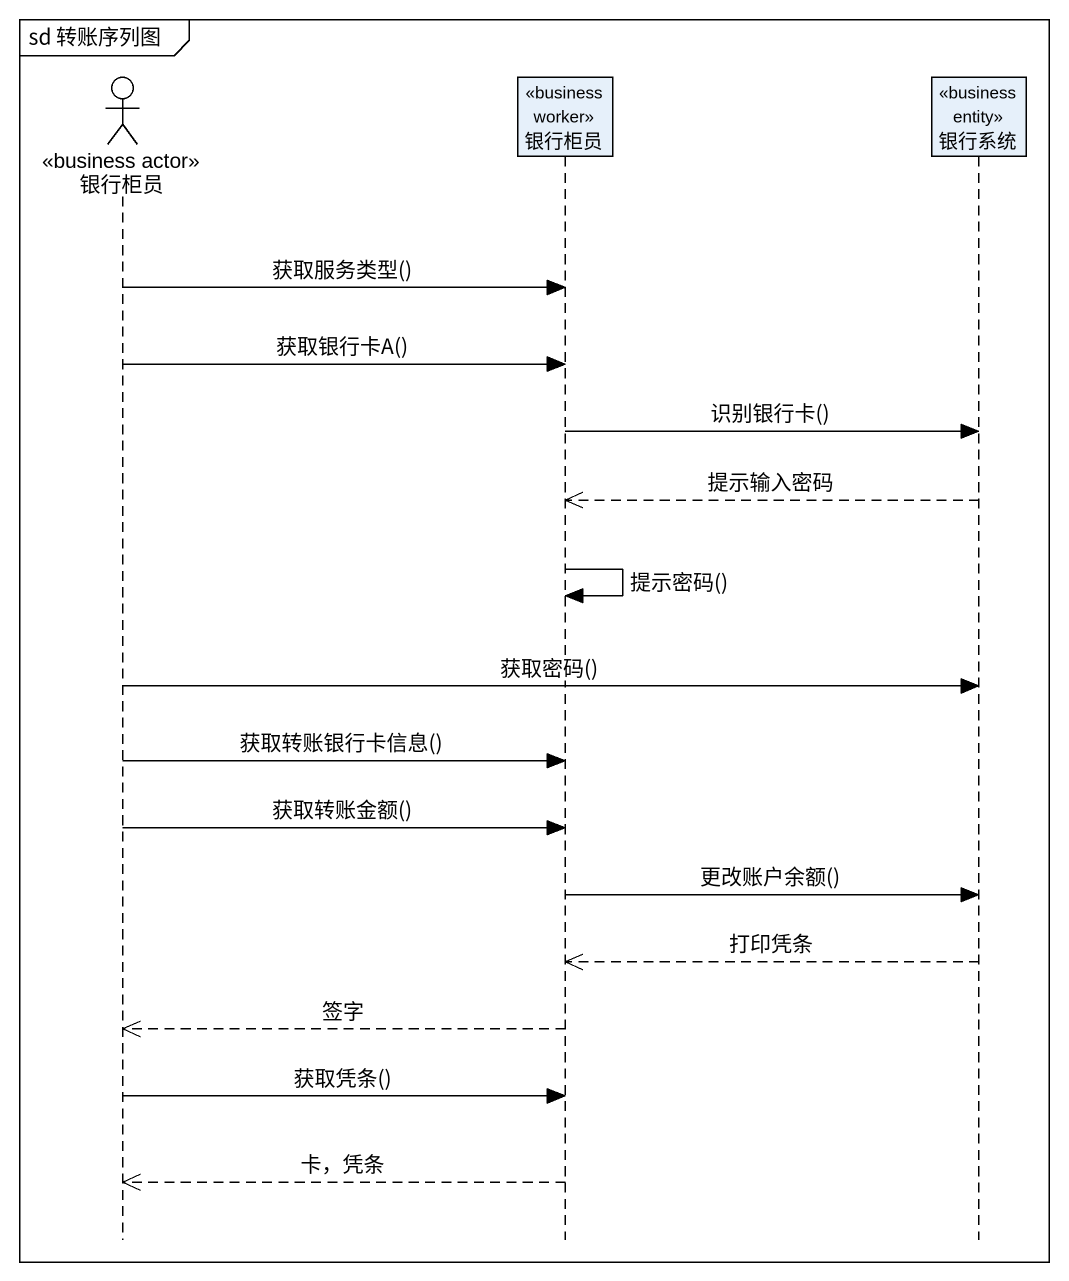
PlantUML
@startuml
mainframe sd 转账序列图
hide footbox
actor 银行柜员 <<business actor>>
participant "银行柜员" as 银行柜员_2 <<business worker>>
participant 银行系统 <<business entity>>

银行柜员 -> 银行柜员_2 : 获取服务类型()
银行柜员 -> 银行柜员_2 : 获取银行卡A()
银行柜员_2 -> 银行系统 : 识别银行卡()
银行系统 -->> 银行柜员_2 : 提示输入密码
银行柜员_2 -> 银行柜员_2 : 提示密码()
银行柜员 -> 银行系统 : 获取密码()
银行柜员 -> 银行柜员_2 : 获取转账银行卡信息()
银行柜员 -> 银行柜员_2 : 获取转账金额()
银行柜员_2 -> 银行系统 : 更改账户余额()
银行系统 -->> 银行柜员_2 : 打印凭条
银行柜员_2 -->> 银行柜员 : 签字
银行柜员 -> 银行柜员_2 : 获取凭条()
银行柜员_2 -->> 银行柜员 : 卡，凭条
@enduml
